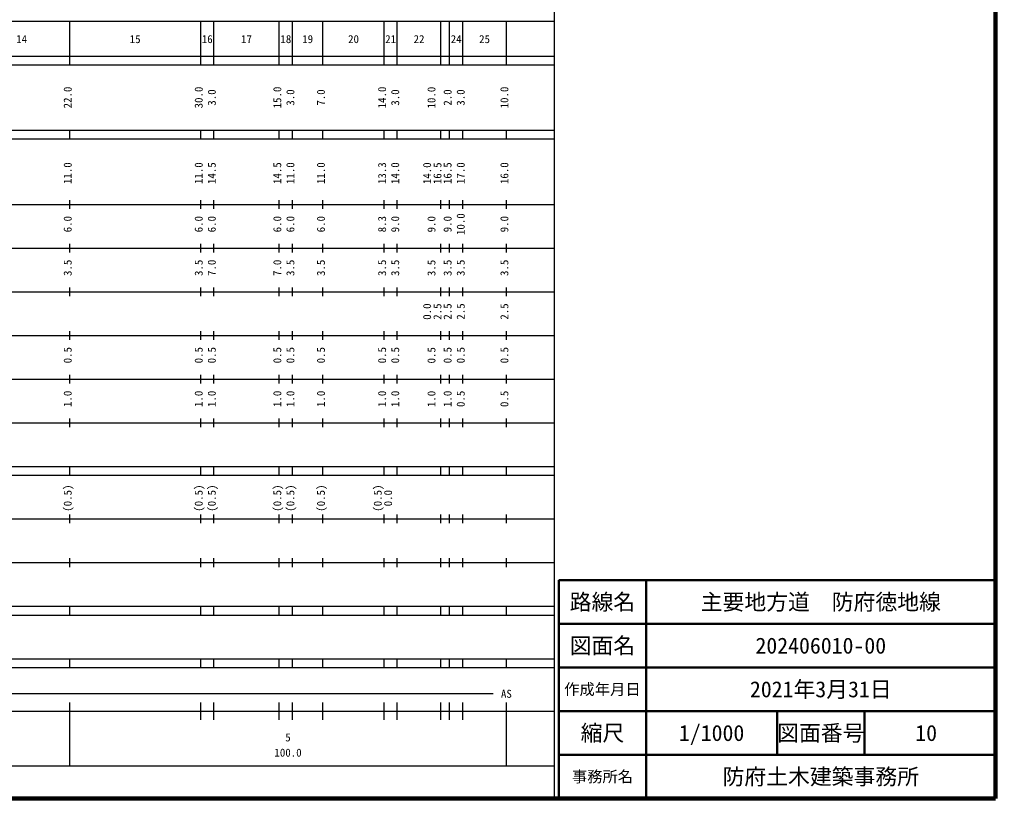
# Model space of a CAD drawing. Units: millimetres, scale not verified. Extents: x 40000 to 680000, y 20000 to 380000.
# Drawn here: x 456514 to 680000, y 20000 to 198355 of the extents above; entities that cross this region are included whole.
import ezdxf
from ezdxf.enums import TextEntityAlignment as Align

# ---------------------------------------------------------------- set-up
doc = ezdxf.new("R2010")
doc.units = ezdxf.units.MM
doc.header["$LTSCALE"] = 1000
for name, color, linetype, lineweight in [('M-TTL', 2, 'Continuous', 140), ('M-TTL-BAND', 7, 'Continuous', 25), ('M-TTL-FRAM', 2, 'Continuous', 50), ('M-TTL-LINE', 7, 'Continuous', 50)]:
    doc.layers.add(name, color=color, linetype=linetype, lineweight=lineweight)
doc.layers.add('M-TTL-TXT', color=7, linetype='Continuous')
doc.styles.add('ＭＳ ゴシック', font='')
doc.styles.get('ＭＳ ゴシック').set_extended_font_data('MS Gothic')

msp = doc.modelspace()

# ---------------------------------------------------------------- linework, layer by layer
at = {"layer": 'M-TTL'}
for p, q in [((680000, 20000), (680000, 380000)), ((40000, 20000), (680000, 20000))]:
    msp.add_line(p, q, dxfattribs=at)
at = {"layer": 'M-TTL-BAND'}
for p, q in [((579000, 20000), (579000, 370000)), ((68000, 198000), (579000, 198000)), ((468000, 188000), (468000, 198000)), ((498000, 188000), (498000, 198000)), ((501000, 188000), (501000, 198000)), ((516000, 188000), (516000, 198000)), ((519000, 188000), (519000, 198000)), ((526000, 188000), (526000, 198000)), ((540000, 188000), (540000, 198000)), ((543000, 188000), (543000, 198000)), ((553000, 188000), (553000, 198000)), ((555000, 188000), (555000, 198000)), ((558000, 188000), (558000, 198000)), ((568000, 188000), (568000, 198000)), ((40000, 190000), (579000, 190000)), ((40000, 188000), (579000, 188000)), ((40000, 173000), (579000, 173000)), ((468000, 171000), (468000, 173000)), ((498000, 171000), (498000, 173000)), ((501000, 171000), (501000, 173000)), ((516000, 171000), (516000, 173000)), ((519000, 171000), (519000, 173000)), ((526000, 171000), (526000, 173000)), ((540000, 171000), (540000, 173000)), ((543000, 171000), (543000, 173000)), ((553000, 171000), (553000, 173000)), ((555000, 171000), (555000, 173000)), ((558000, 171000), (558000, 173000)), ((568000, 171000), (568000, 173000)), ((40000, 171000), (579000, 171000)), ((468000, 155000), (468000, 157000)), ((498000, 155000), (498000, 157000)), ((501000, 155000), (501000, 157000)), ((516000, 155000), (516000, 157000)), ((519000, 155000), (519000, 157000)), ((526000, 155000), (526000, 157000)), ((540000, 155000), (540000, 157000)), ((543000, 155000), (543000, 157000)), ((553000, 155000), (553000, 157000)), ((555000, 155000), (555000, 157000)), ((558000, 155000), (558000, 157000)), ((568000, 155000), (568000, 157000)), ((40000, 156000), (579000, 156000)), ((46000, 146000), (579000, 146000)), ((468000, 145000), (468000, 147000)), ((498000, 145000), (498000, 147000)), ((501000, 145000), (501000, 147000)), ((516000, 145000), (516000, 147000)), ((519000, 145000), (519000, 147000)), ((526000, 145000), (526000, 147000)), ((540000, 145000), (540000, 147000)), ((543000, 145000), (543000, 147000)), ((553000, 145000), (553000, 147000)), ((555000, 145000), (555000, 147000)), ((558000, 145000), (558000, 147000)), ((568000, 145000), (568000, 147000)), ((468000, 135000), (468000, 137000)), ((498000, 135000), (498000, 137000)), ((501000, 135000), (501000, 137000)), ((516000, 135000), (516000, 137000)), ((519000, 135000), (519000, 137000)), ((526000, 135000), (526000, 137000)), ((540000, 135000), (540000, 137000)), ((543000, 135000), (543000, 137000)), ((553000, 135000), (553000, 137000)), ((555000, 135000), (555000, 137000)), ((558000, 135000), (558000, 137000)), ((568000, 135000), (568000, 137000)), ((52000, 136000), (579000, 136000)), ((46000, 126000), (579000, 126000)), ((468000, 125000), (468000, 127000)), ((498000, 125000), (498000, 127000)), ((501000, 125000), (501000, 127000)), ((516000, 125000), (516000, 127000)), ((519000, 125000), (519000, 127000)), ((526000, 125000), (526000, 127000)), ((540000, 125000), (540000, 127000)), ((543000, 125000), (543000, 127000)), ((553000, 125000), (553000, 127000)), ((555000, 125000), (555000, 127000)), ((558000, 125000), (558000, 127000)), ((568000, 125000), (568000, 127000)), ((468000, 115000), (468000, 117000)), ((498000, 115000), (498000, 117000)), ((501000, 115000), (501000, 117000)), ((516000, 115000), (516000, 117000)), ((519000, 115000), (519000, 117000)), ((526000, 115000), (526000, 117000)), ((540000, 115000), (540000, 117000)), ((543000, 115000), (543000, 117000)), ((553000, 115000), (553000, 117000)), ((555000, 115000), (555000, 117000)), ((558000, 115000), (558000, 117000)), ((568000, 115000), (568000, 117000)), ((52000, 116000), (579000, 116000)), ((46000, 106000), (579000, 106000)), ((468000, 105000), (468000, 107000)), ((498000, 105000), (498000, 107000)), ((501000, 105000), (501000, 107000)), ((516000, 105000), (516000, 107000)), ((519000, 105000), (519000, 107000)), ((526000, 105000), (526000, 107000)), ((540000, 105000), (540000, 107000)), ((543000, 105000), (543000, 107000)), ((553000, 105000), (553000, 107000)), ((555000, 105000), (555000, 107000)), ((558000, 105000), (558000, 107000)), ((568000, 105000), (568000, 107000)), ((40000, 96000), (579000, 96000)), ((40000, 94000), (579000, 94000)), ((468000, 94000), (468000, 96000)), ((498000, 94000), (498000, 96000)), ((501000, 94000), (501000, 96000)), ((516000, 94000), (516000, 96000)), ((519000, 94000), (519000, 96000)), ((526000, 94000), (526000, 96000)), ((540000, 94000), (540000, 96000)), ((543000, 94000), (543000, 96000)), ((553000, 94000), (553000, 96000)), ((555000, 94000), (555000, 96000)), ((558000, 94000), (558000, 96000)), ((568000, 94000), (568000, 96000)), ((468000, 83000), (468000, 85000)), ((498000, 83000), (498000, 85000)), ((501000, 83000), (501000, 85000)), ((516000, 83000), (516000, 85000)), ((519000, 83000), (519000, 85000)), ((526000, 83000), (526000, 85000)), ((540000, 83000), (540000, 85000)), ((543000, 83000), (543000, 85000)), ((553000, 83000), (553000, 85000)), ((555000, 83000), (555000, 85000)), ((558000, 83000), (558000, 85000)), ((568000, 83000), (568000, 85000)), ((49000, 84000), (579000, 84000)), ((40000, 74000), (579000, 74000)), ((468000, 73000), (468000, 75000)), ((498000, 73000), (498000, 75000)), ((501000, 73000), (501000, 75000)), ((516000, 73000), (516000, 75000)), ((519000, 73000), (519000, 75000)), ((526000, 73000), (526000, 75000)), ((540000, 73000), (540000, 75000)), ((543000, 73000), (543000, 75000)), ((553000, 73000), (553000, 75000)), ((555000, 73000), (555000, 75000)), ((558000, 73000), (558000, 75000)), ((568000, 73000), (568000, 75000)), ((40000, 64000), (579000, 64000)), ((468000, 62000), (468000, 64000)), ((498000, 62000), (498000, 64000)), ((501000, 62000), (501000, 64000)), ((516000, 62000), (516000, 64000)), ((519000, 62000), (519000, 64000)), ((526000, 62000), (526000, 64000)), ((540000, 62000), (540000, 64000)), ((543000, 62000), (543000, 64000)), ((553000, 62000), (553000, 64000)), ((555000, 62000), (555000, 64000)), ((558000, 62000), (558000, 64000)), ((568000, 62000), (568000, 64000)), ((40000, 62000), (579000, 62000)), ((40000, 52000), (579000, 52000)), ((468000, 50000), (468000, 52000)), ((498000, 50000), (498000, 52000)), ((501000, 50000), (501000, 52000)), ((516000, 50000), (516000, 52000)), ((519000, 50000), (519000, 52000)), ((526000, 50000), (526000, 52000)), ((540000, 50000), (540000, 52000)), ((543000, 50000), (543000, 52000)), ((553000, 50000), (553000, 52000)), ((555000, 50000), (555000, 52000)), ((558000, 50000), (558000, 52000)), ((568000, 50000), (568000, 52000)), ((40000, 50000), (579000, 50000)), ((71000, 44000), (565000, 44000)), ((468000, 27500), (468000, 42000)), ((498000, 38000), (498000, 42000)), ((501000, 38000), (501000, 42000)), ((516000, 38000), (516000, 42000)), ((519000, 38000), (519000, 42000)), ((526000, 38000), (526000, 42000)), ((540000, 38000), (540000, 42000)), ((543000, 38000), (543000, 42000)), ((553000, 38000), (553000, 42000)), ((555000, 38000), (555000, 42000)), ((558000, 38000), (558000, 42000)), ((568000, 27500), (568000, 42000)), ((40000, 40000), (579000, 40000)), ((68000, 27500), (579000, 27500))]:
    msp.add_line(p, q, dxfattribs=at)
at = {"layer": 'M-TTL-FRAM'}
for p, q in [((680000, 70000), (580000, 70000)), ((580000, 70000), (580000, 20000))]:
    msp.add_line(p, q, dxfattribs=at)
at = {"layer": 'M-TTL-LINE'}
for p, q in [((600000, 70000), (600000, 20000)), ((680000, 60000), (580000, 60000)), ((680000, 50000), (580000, 50000)), ((680000, 40000), (580000, 40000)), ((630000, 40000), (630000, 30000)), ((650000, 40000), (650000, 30000)), ((680000, 30000), (580000, 30000))]:
    msp.add_line(p, q, dxfattribs=at)

# ---------------------------------------------------------------- texts
at = {"layer": 'M-TTL-BAND', "style": 'ＭＳ ゴシック'}
for s, p in [('14', (457000, 192405)), ('15', (483000, 192405)), ('16', (499500, 192405)), ('17', (508500, 192405)), ('18', (517500, 192405)), ('19', (522500, 192405)), ('20', (533000, 192405)), ('21', (541500, 192405)), ('22', (548000, 192405)), ('24', (556500, 192405)), ('25', (563000, 192405)), ('AS', (568000, 42500)), ('5', (518000, 32523)), ('100.0', (518000, 29033))]:
    msp.add_text(s, height=1833, dxfattribs=at).set_placement(p, align=Align.BOTTOM_CENTER)
for s, p in [('22.0', (469000, 180500)), ('30.0', (499000, 180500)), ('3.0', (502000, 180500)), ('15.0', (517000, 180500)), ('3.0', (520000, 180500)), ('7.0', (527000, 180500)), ('14.0', (541000, 180500)), ('3.0', (544000, 180500)), ('10.0', (552307, 180476)), ('2.0', (556000, 180500)), ('3.0', (559000, 180500)), ('10.0', (569000, 180500)), ('11.0', (469000, 163174)), ('11.0', (499000, 163174)), ('14.5', (502000, 163174)), ('14.5', (517000, 163174)), ('11.0', (520000, 163174)), ('11.0', (527000, 163174)), ('13.3', (541000, 163174)), ('14.0', (544000, 163174)), ('14.0', (551307, 163150)), ('16.5', (553677, 163150)), ('16.5', (556000, 163174)), ('17.0', (559000, 163174)), ('16.0', (569000, 163174)), ('6.0', (469000, 151500)), ('6.0', (499000, 151500)), ('6.0', (502000, 151500)), ('6.0', (517000, 151500)), ('6.0', (520000, 151500)), ('6.0', (527000, 151500)), ('8.3', (541000, 151500)), ('9.0', (544000, 151500)), ('9.0', (552307, 151476)), ('9.0', (556000, 151500)), ('10.0', (559000, 151500)), ('9.0', (569000, 151500)), ('3.5', (469000, 141500)), ('3.5', (499000, 141500)), ('7.0', (502000, 141500)), ('7.0', (517000, 141500)), ('3.5', (520000, 141500)), ('3.5', (527000, 141500)), ('3.5', (541000, 141500)), ('3.5', (544000, 141500)), ('3.5', (552307, 141476)), ('3.5', (556000, 141500)), ('3.5', (559000, 141500)), ('3.5', (569000, 141500)), ('0.0', (551307, 131476)), ('2.5', (553677, 131476)), ('2.5', (556000, 131500)), ('2.5', (559000, 131500)), ('2.5', (569000, 131500)), ('0.5', (469000, 121500)), ('0.5', (499000, 121500)), ('0.5', (502000, 121500)), ('0.5', (517000, 121500)), ('0.5', (520000, 121500)), ('0.5', (527000, 121500)), ('0.5', (541000, 121500)), ('0.5', (544000, 121500)), ('0.5', (552307, 121476)), ('0.5', (556000, 121500)), ('0.5', (559000, 121500)), ('0.5', (569000, 121500)), ('1.0', (469000, 111500)), ('1.0', (499000, 111500)), ('1.0', (502000, 111500)), ('1.0', (517000, 111500)), ('1.0', (520000, 111500)), ('1.0', (527000, 111500)), ('1.0', (541000, 111500)), ('1.0', (544000, 111500)), ('1.0', (552307, 111476)), ('1.0', (556000, 111500)), ('0.5', (559000, 111500)), ('0.5', (569000, 111500)), ('(0.5)', (469000, 88764)), ('(0.5)', (499000, 88764)), ('(0.5)', (502000, 88764)), ('(0.5)', (517000, 88764)), ('(0.5)', (520000, 88764)), ('(0.5)', (527000, 88764)), ('(0.5)', (540000, 88764)), ('0.0', (542370, 88764))]:
    msp.add_text(s, height=1833, rotation=90, dxfattribs=at).set_placement(p, align=Align.BOTTOM_CENTER)
at = {"layer": 'M-TTL-TXT', "style": 'ＭＳ ゴシック'}
for s, height, p in [('路線名', 3666, (590000, 65000)), ('主要地方道\u3000防府徳地線', 3666, (640000, 65000)), ('図面名', 3666, (590000, 55000)), ('202406010-00', 3666, (640000, 55000)), ('2021年3月31日', 3666, (640000, 45000)), ('作成年月日', 2566, (590000, 45000)), ('縮尺', 3666, (590000, 35000)), ('1/1000', 3666, (615000, 35000)), ('図面番号', 3666, (640000, 35000)), ('10', 3666, (664125, 35000)), ('防府土木建築事務所', 3666, (640000, 25000)), ('事務所名', 2566, (590000, 25000))]:
    msp.add_text(s, height=height, dxfattribs=at).set_placement(p, align=Align.MIDDLE_CENTER)

doc.saveas('drawing.dxf')
